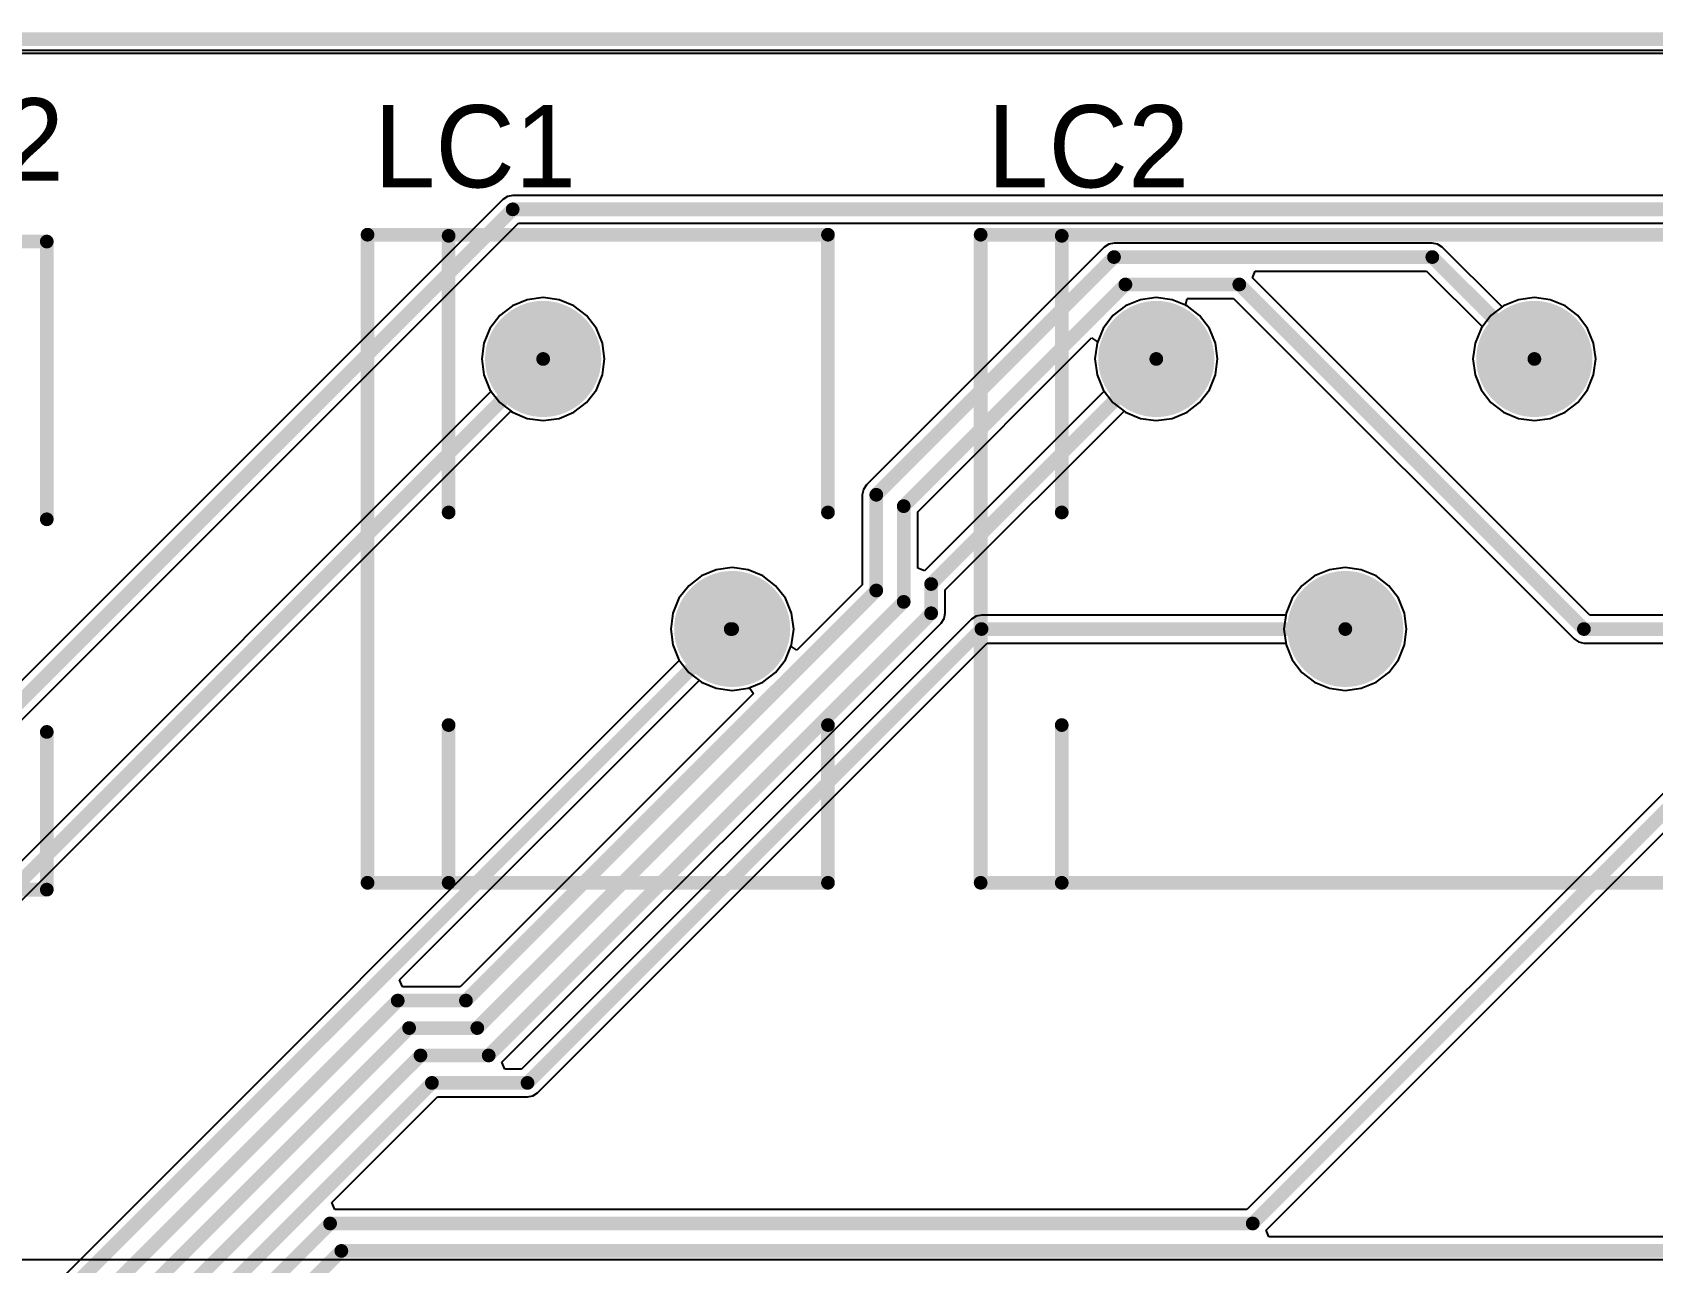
# Model space of a CAD drawing. Header units: millimetres. Extents: x 2.5 to 14.5, y 1.2 to 4.8.
# Drawn here: x 6.385 to 7.566, y 3.803 to 4.7 of the extents above; entities that cross this region are included whole.
import ezdxf

# ---------------------------------------------------------------- set-up
doc = ezdxf.new("R2010")
doc.units = ezdxf.units.MM
doc.header["$MEASUREMENT"] = 0
for name, color, linetype in [('BottomLayer', 5, 'Continuous'), ('BottomSolder', 6, 'Continuous'), ('ConnectLayer', 7, 'Continuous'), ('MultiLayer', 9, 'Continuous'), ('PadHoleLayer', 156, 'Continuous'), ('TopLayer', 1, 'Continuous'), ('TopOverlay', 2, 'Continuous'), ('TopSolder', 216, 'Continuous')]:
    doc.layers.add(name, color=color, linetype=linetype)

# ---------------------------------------------------------------- blocks, each defined once
blk = doc.blocks.new('2POS_GREEN_BOI_29')
at = {"layer": 'BottomLayer', "const_width": 0.0394}
for points in [[(-0.1097, -0.127, 1), (-0.0703, -0.127, 1)], [(-0.3065, -0.2648, 1), (-0.2672, -0.2648, 1)]]:
    blk.add_lwpolyline(points, format="xyb", close=True, dxfattribs=at)
at = {"layer": 'BottomSolder', "const_width": 0.0423}
for points in [[(-0.1112, -0.127, 1), (-0.0688, -0.127, 1)], [(-0.308, -0.2648, 1), (-0.2657, -0.2648, 1)]]:
    blk.add_lwpolyline(points, format="xyb", close=True, dxfattribs=at)
at = {"layer": 'MultiLayer', "const_width": 0.0394}
for points in [[(-0.1097, -0.127, 1), (-0.0703, -0.127, 1)], [(-0.3065, -0.2648, 1), (-0.2672, -0.2648, 1)]]:
    blk.add_lwpolyline(points, format="xyb", close=True, dxfattribs=at)
at = {"layer": 'PadHoleLayer', "const_width": 0.0197}
for points in [[(-0.0998, -0.127, 1), (-0.0802, -0.127, 1)], [(-0.2967, -0.2648, 1), (-0.277, -0.2648, 1)]]:
    blk.add_lwpolyline(points, format="xyb", close=True, dxfattribs=at)
at = {"layer": 'TopLayer', "const_width": 0.0394}
for points in [[(-0.1097, -0.127, 1), (-0.0703, -0.127, 1)], [(-0.3065, -0.2648, 1), (-0.2672, -0.2648, 1)]]:
    blk.add_lwpolyline(points, format="xyb", close=True, dxfattribs=at)
at = {"layer": 'TopOverlay', "const_width": 0.01}
for points in [[(-0.4719, 0.001), (0.0006, 0.001)], [(-0.4719, 0.001), (-0.4719, -0.3346)], [(-0.4719, 0.001), (-0.4719, -0.0581)], [(0.0006, 0.001), (0.0006, -0.3346)], [(-0.4719, -0.0581), (-0.3569, -0.0581)], [(-0.2019, -0.0581), (-0.0002, -0.0581)], [(-0.4719, -0.3346), (-0.3569, -0.3346)], [(-0.2019, -0.3346), (0.0006, -0.3346)]]:
    blk.add_lwpolyline(points, dxfattribs=at)
at = {"layer": 'TopOverlay', "const_width": 0.005}
for points in [[(-0.4744, 0.001, 1), (-0.4694, 0.001, 1)], [(-0.4744, 0.001, 1), (-0.4694, 0.001, 1)], [(-0.4744, 0.001, 1), (-0.4694, 0.001, 1)], [(-0.0019, 0.001, 1), (0.0031, 0.001, 1)], [(-0.0019, 0.001, 1), (0.0031, 0.001, 1)], [(-0.4744, -0.0581, 1), (-0.4694, -0.0581, 1)], [(-0.4744, -0.0581, 1), (-0.4694, -0.0581, 1)], [(-0.3594, -0.0581, 1), (-0.3544, -0.0581, 1)], [(-0.2044, -0.0581, 1), (-0.1994, -0.0581, 1)], [(-0.0027, -0.0581, 1), (0.0023, -0.0581, 1)], [(-0.4744, -0.3346, 1), (-0.4694, -0.3346, 1)], [(-0.4744, -0.3346, 1), (-0.4694, -0.3346, 1)], [(-0.3594, -0.3346, 1), (-0.3544, -0.3346, 1)], [(-0.2044, -0.3346, 1), (-0.1994, -0.3346, 1)], [(-0.0019, -0.3346, 1), (0.0031, -0.3346, 1)], [(-0.0019, -0.3346, 1), (0.0031, -0.3346, 1)]]:
    blk.add_lwpolyline(points, format="xyb", close=True, dxfattribs=at)
at = {"layer": 'TopSolder', "const_width": 0.0423}
for points in [[(-0.1112, -0.127, 1), (-0.0688, -0.127, 1)], [(-0.308, -0.2648, 1), (-0.2657, -0.2648, 1)]]:
    blk.add_lwpolyline(points, format="xyb", close=True, dxfattribs=at)
blk = doc.blocks.new('4P__C__C_________120')
at = {"layer": 'BottomLayer', "const_width": 0.0394}
for points in [[(-0.0197, 0, 1), (0.0197, 0, 1)], [(-0.2165, -0.1378, 1), (-0.1772, -0.1378, 1)], [(-0.0197, -0.2756, 1), (0.0197, -0.2756, 1)], [(-0.2165, -0.4134, 1), (-0.1772, -0.4134, 1)]]:
    blk.add_lwpolyline(points, format="xyb", close=True, dxfattribs=at)
at = {"layer": 'BottomSolder', "const_width": 0.0423}
for points in [[(-0.0212, 0, 1), (0.0212, 0, 1)], [(-0.218, -0.1378, 1), (-0.1757, -0.1378, 1)], [(-0.0212, -0.2756, 1), (0.0212, -0.2756, 1)], [(-0.218, -0.4134, 1), (-0.1757, -0.4134, 1)]]:
    blk.add_lwpolyline(points, format="xyb", close=True, dxfattribs=at)
at = {"layer": 'MultiLayer', "const_width": 0.0394}
for points in [[(-0.0197, 0, 1), (0.0197, 0, 1)], [(-0.2165, -0.1378, 1), (-0.1772, -0.1378, 1)], [(-0.0197, -0.2756, 1), (0.0197, -0.2756, 1)], [(-0.2165, -0.4134, 1), (-0.1772, -0.4134, 1)]]:
    blk.add_lwpolyline(points, format="xyb", close=True, dxfattribs=at)
at = {"layer": 'PadHoleLayer', "const_width": 0.0197}
for points in [[(-0.0098, 0, 1), (0.0098, 0, 1)], [(-0.2067, -0.1378, 1), (-0.187, -0.1378, 1)], [(-0.0098, -0.2756, 1), (0.0098, -0.2756, 1)], [(-0.2067, -0.4134, 1), (-0.187, -0.4134, 1)]]:
    blk.add_lwpolyline(points, format="xyb", close=True, dxfattribs=at)
at = {"layer": 'TopLayer', "const_width": 0.0394}
for points in [[(-0.0197, 0, 1), (0.0197, 0, 1)], [(-0.2165, -0.1378, 1), (-0.1772, -0.1378, 1)], [(-0.0197, -0.2756, 1), (0.0197, -0.2756, 1)], [(-0.2165, -0.4134, 1), (-0.1772, -0.4134, 1)]]:
    blk.add_lwpolyline(points, format="xyb", close=True, dxfattribs=at)
at = {"layer": 'TopOverlay', "const_width": 0.01}
for points in [[(-0.3819, 0.128), (-0.3819, 0.0689)], [(-0.3819, 0.128), (-0.3819, -0.4803)], [(-0.3819, 0.128), (0.0906, 0.128)], [(0.0906, 0.128), (0.0906, -0.4753)], [(-0.3819, 0.0689), (-0.2669, 0.0689)], [(-0.1119, 0.0689), (0.0898, 0.0689)], [(-0.3819, -0.4815), (-0.2669, -0.4815)], [(-0.1119, -0.4815), (0.0906, -0.4815)]]:
    blk.add_lwpolyline(points, dxfattribs=at)
at = {"layer": 'TopOverlay', "const_width": 0.005}
for points in [[(-0.3844, 0.128, 1), (-0.3794, 0.128, 1)], [(-0.3844, 0.128, 1), (-0.3794, 0.128, 1)], [(-0.3844, 0.128, 1), (-0.3794, 0.128, 1)], [(0.0881, 0.128, 1), (0.0931, 0.128, 1)], [(0.0881, 0.128, 1), (0.0931, 0.128, 1)], [(-0.3844, 0.0689, 1), (-0.3794, 0.0689, 1)], [(-0.3844, 0.0689, 1), (-0.3794, 0.0689, 1)], [(-0.2694, 0.0689, 1), (-0.2644, 0.0689, 1)], [(-0.1144, 0.0689, 1), (-0.1094, 0.0689, 1)], [(0.0873, 0.0689, 1), (0.0923, 0.0689, 1)], [(0.0881, -0.4753, 1), (0.0931, -0.4753, 1)], [(-0.3844, -0.4803, 1), (-0.3794, -0.4803, 1)], [(-0.3844, -0.4815, 1), (-0.3794, -0.4815, 1)], [(-0.2694, -0.4815, 1), (-0.2644, -0.4815, 1)], [(-0.1144, -0.4815, 1), (-0.1094, -0.4815, 1)], [(0.0881, -0.4815, 1), (0.0931, -0.4815, 1)]]:
    blk.add_lwpolyline(points, format="xyb", close=True, dxfattribs=at)
at = {"layer": 'TopSolder', "const_width": 0.0423}
for points in [[(-0.0212, 0, 1), (0.0212, 0, 1)], [(-0.218, -0.1378, 1), (-0.1757, -0.1378, 1)], [(-0.0212, -0.2756, 1), (0.0212, -0.2756, 1)], [(-0.218, -0.4134, 1), (-0.1757, -0.4134, 1)]]:
    blk.add_lwpolyline(points, format="xyb", close=True, dxfattribs=at)
blk = doc.blocks.new('2POS_GREEN_BOI_121')
at = {"layer": 'BottomLayer', "const_width": 0.0394}
for points in [[(-0.1097, -0.127, 1), (-0.0703, -0.127, 1)], [(-0.3065, -0.2648, 1), (-0.2672, -0.2648, 1)]]:
    blk.add_lwpolyline(points, format="xyb", close=True, dxfattribs=at)
at = {"layer": 'BottomSolder', "const_width": 0.0423}
for points in [[(-0.1112, -0.127, 1), (-0.0688, -0.127, 1)], [(-0.308, -0.2648, 1), (-0.2657, -0.2648, 1)]]:
    blk.add_lwpolyline(points, format="xyb", close=True, dxfattribs=at)
at = {"layer": 'MultiLayer', "const_width": 0.0394}
for points in [[(-0.1097, -0.127, 1), (-0.0703, -0.127, 1)], [(-0.3065, -0.2648, 1), (-0.2672, -0.2648, 1)]]:
    blk.add_lwpolyline(points, format="xyb", close=True, dxfattribs=at)
at = {"layer": 'PadHoleLayer', "const_width": 0.0197}
for points in [[(-0.0998, -0.127, 1), (-0.0802, -0.127, 1)], [(-0.2967, -0.2648, 1), (-0.277, -0.2648, 1)]]:
    blk.add_lwpolyline(points, format="xyb", close=True, dxfattribs=at)
at = {"layer": 'TopLayer', "const_width": 0.0394}
for points in [[(-0.1097, -0.127, 1), (-0.0703, -0.127, 1)], [(-0.3065, -0.2648, 1), (-0.2672, -0.2648, 1)]]:
    blk.add_lwpolyline(points, format="xyb", close=True, dxfattribs=at)
at = {"layer": 'TopOverlay', "const_width": 0.01}
for points in [[(-0.4719, 0.001), (-0.4719, -0.0581)], [(-0.4719, 0.001), (-0.4719, -0.3346)], [(-0.4719, 0.001), (0.0006, 0.001)], [(0.0006, 0.001), (0.0006, -0.3346)], [(-0.4719, -0.0581), (-0.3569, -0.0581)], [(-0.2019, -0.0581), (-0.0002, -0.0581)], [(-0.4719, -0.3346), (-0.3569, -0.3346)], [(-0.2019, -0.3346), (0.0006, -0.3346)]]:
    blk.add_lwpolyline(points, dxfattribs=at)
at = {"layer": 'TopOverlay', "const_width": 0.005}
for points in [[(-0.4744, 0.001, 1), (-0.4694, 0.001, 1)], [(-0.4744, 0.001, 1), (-0.4694, 0.001, 1)], [(-0.4744, 0.001, 1), (-0.4694, 0.001, 1)], [(-0.0019, 0.001, 1), (0.0031, 0.001, 1)], [(-0.0019, 0.001, 1), (0.0031, 0.001, 1)], [(-0.4744, -0.0581, 1), (-0.4694, -0.0581, 1)], [(-0.4744, -0.0581, 1), (-0.4694, -0.0581, 1)], [(-0.3594, -0.0581, 1), (-0.3544, -0.0581, 1)], [(-0.2044, -0.0581, 1), (-0.1994, -0.0581, 1)], [(-0.0027, -0.0581, 1), (0.0023, -0.0581, 1)], [(-0.4744, -0.3346, 1), (-0.4694, -0.3346, 1)], [(-0.4744, -0.3346, 1), (-0.4694, -0.3346, 1)], [(-0.3594, -0.3346, 1), (-0.3544, -0.3346, 1)], [(-0.2044, -0.3346, 1), (-0.1994, -0.3346, 1)], [(-0.0019, -0.3346, 1), (0.0031, -0.3346, 1)], [(-0.0019, -0.3346, 1), (0.0031, -0.3346, 1)]]:
    blk.add_lwpolyline(points, format="xyb", close=True, dxfattribs=at)
at = {"layer": 'TopSolder', "const_width": 0.0423}
for points in [[(-0.1112, -0.127, 1), (-0.0688, -0.127, 1)], [(-0.308, -0.2648, 1), (-0.2657, -0.2648, 1)]]:
    blk.add_lwpolyline(points, format="xyb", close=True, dxfattribs=at)

msp = doc.modelspace()

# ---------------------------------------------------------------- linework, layer by layer
at = {"layer": 'ConnectLayer'}
for p, q in [((2.473, 4.687), (14.457, 4.687)), ((2.4752, 4.6848), (14.4548, 4.6848)), ((6.7278, 4.5782), (5.9718, 3.8222)), ((6.7311, 4.5804), (6.7278, 4.5782)), ((6.735, 4.5812), (6.7311, 4.5804)), ((8.0712, 4.5812), (6.735, 4.5812)), ((5.9832, 3.8048), (6.7392, 4.5608)), ((6.7392, 4.5608), (8.0669, 4.5608)), ((7.1661, 4.5434), (6.9928, 4.3701)), ((7.1694, 4.5456), (7.1661, 4.5434)), ((7.1733, 4.5464), (7.1694, 4.5456)), ((7.4053, 4.5464), (7.1733, 4.5464)), ((7.4092, 4.5456), (7.4053, 4.5464)), ((7.4125, 4.5434), (7.4092, 4.5456)), ((7.4562, 4.4998), (7.4125, 4.5434)), ((7.2742, 4.521), (7.2763, 4.526)), ((7.2763, 4.526), (7.4011, 4.526)), ((7.4011, 4.526), (7.4418, 4.4853)), ((7.5201, 4.2752), (7.2742, 4.521)), ((6.7348, 4.5006), (6.7256, 4.4935)), ((6.7348, 4.5006), (6.7256, 4.4935)), ((6.7456, 4.5051), (6.7348, 4.5006)), ((6.7456, 4.5051), (6.7348, 4.5006)), ((6.7572, 4.5066), (6.7456, 4.5051)), ((6.7572, 4.5066), (6.7456, 4.5051)), ((6.7688, 4.5051), (6.7572, 4.5066)), ((6.7688, 4.5051), (6.7572, 4.5066)), ((6.7796, 4.5006), (6.7688, 4.5051)), ((6.7796, 4.5006), (6.7688, 4.5051)), ((6.7888, 4.4935), (6.7796, 4.5006)), ((6.7888, 4.4935), (6.7796, 4.5006)), ((7.1817, 4.5006), (7.1724, 4.4935)), ((7.1925, 4.5051), (7.1817, 4.5006)), ((7.2041, 4.5066), (7.1925, 4.5051)), ((7.2157, 4.5051), (7.2041, 4.5066)), ((7.2265, 4.5006), (7.2157, 4.5051)), ((7.2255, 4.501), (7.2265, 4.506)), ((7.2265, 4.5006), (7.2255, 4.501)), ((7.2265, 4.506), (7.2604, 4.506)), ((7.2357, 4.4935), (7.2265, 4.5006)), ((7.2357, 4.4935), (7.2265, 4.5006)), ((7.2604, 4.506), (7.5086, 4.2578)), ((7.4573, 4.5006), (7.448, 4.4935)), ((7.4573, 4.5006), (7.4562, 4.4998)), ((7.4681, 4.5051), (7.4573, 4.5006)), ((7.4681, 4.5051), (7.4573, 4.5006)), ((7.4797, 4.5066), (7.4681, 4.5051)), ((7.4797, 4.5066), (7.4681, 4.5051)), ((7.4913, 4.5051), (7.4797, 4.5066)), ((7.4913, 4.5051), (7.4797, 4.5066)), ((7.5021, 4.5006), (7.4913, 4.5051)), ((7.5021, 4.5006), (7.4913, 4.5051)), ((7.5113, 4.4935), (7.5021, 4.5006)), ((7.5113, 4.4935), (7.5021, 4.5006)), ((6.7256, 4.4935), (6.7184, 4.4842)), ((6.7256, 4.4935), (6.7184, 4.4842)), ((6.796, 4.4842), (6.7888, 4.4935)), ((6.796, 4.4842), (6.7888, 4.4935)), ((7.1724, 4.4935), (7.1653, 4.4842)), ((7.2429, 4.4842), (7.2357, 4.4935)), ((7.2429, 4.4842), (7.2357, 4.4935)), ((7.448, 4.4935), (7.4409, 4.4842)), ((7.5184, 4.4842), (7.5113, 4.4935)), ((7.5184, 4.4842), (7.5113, 4.4935)), ((6.7184, 4.4842), (6.714, 4.4734)), ((6.7184, 4.4842), (6.714, 4.4734)), ((6.8004, 4.4734), (6.796, 4.4842)), ((6.8004, 4.4734), (6.796, 4.4842)), ((7.0302, 4.3504), (7.157, 4.4773)), ((7.157, 4.4773), (7.1613, 4.4744)), ((7.1653, 4.4842), (7.1609, 4.4734)), ((7.2473, 4.4734), (7.2429, 4.4842)), ((7.2473, 4.4734), (7.2429, 4.4842)), ((7.4409, 4.4842), (7.4365, 4.4734)), ((7.4409, 4.4842), (7.4365, 4.4734)), ((7.4418, 4.4853), (7.4409, 4.4842)), ((7.5229, 4.4734), (7.5184, 4.4842)), ((7.5229, 4.4734), (7.5184, 4.4842)), ((6.714, 4.4734), (6.7125, 4.4619)), ((6.714, 4.4734), (6.7125, 4.4619)), ((6.802, 4.4619), (6.8004, 4.4734)), ((6.802, 4.4619), (6.8004, 4.4734)), ((7.1609, 4.4734), (7.1593, 4.4619)), ((7.1609, 4.4734), (7.1593, 4.4619)), ((7.1613, 4.4744), (7.1609, 4.4734)), ((7.2488, 4.4619), (7.2473, 4.4734)), ((7.2488, 4.4619), (7.2473, 4.4734)), ((7.4365, 4.4734), (7.4349, 4.4619)), ((7.4365, 4.4734), (7.4349, 4.4619)), ((7.5244, 4.4619), (7.5229, 4.4734)), ((7.5244, 4.4619), (7.5229, 4.4734)), ((6.7125, 4.4619), (6.714, 4.4503)), ((6.7125, 4.4619), (6.714, 4.4503)), ((6.8004, 4.4503), (6.802, 4.4619)), ((6.8004, 4.4503), (6.802, 4.4619)), ((7.1593, 4.4619), (7.1609, 4.4503)), ((7.1593, 4.4619), (7.1609, 4.4503)), ((7.2473, 4.4503), (7.2488, 4.4619)), ((7.2473, 4.4503), (7.2488, 4.4619)), ((7.4349, 4.4619), (7.4365, 4.4503)), ((7.4349, 4.4619), (7.4365, 4.4503)), ((7.5229, 4.4503), (7.5244, 4.4619)), ((7.5229, 4.4503), (7.5244, 4.4619)), ((6.714, 4.4503), (6.7184, 4.4395)), ((6.714, 4.4503), (6.7184, 4.4395)), ((6.796, 4.4395), (6.8004, 4.4503)), ((6.796, 4.4395), (6.8004, 4.4503)), ((7.1609, 4.4503), (7.1653, 4.4395)), ((7.1609, 4.4503), (7.1653, 4.4395)), ((7.2429, 4.4395), (7.2473, 4.4503)), ((7.2429, 4.4395), (7.2473, 4.4503)), ((7.4365, 4.4503), (7.4409, 4.4395)), ((7.4365, 4.4503), (7.4409, 4.4395)), ((7.5184, 4.4395), (7.5229, 4.4503)), ((7.5184, 4.4395), (7.5229, 4.4503)), ((6.7193, 4.4384), (6.0561, 3.7752)), ((6.7184, 4.4395), (6.7256, 4.4302)), ((6.7184, 4.4395), (6.7193, 4.4384)), ((6.7256, 4.4302), (6.7348, 4.4231)), ((6.7796, 4.4231), (6.7888, 4.4302)), ((6.7796, 4.4231), (6.7888, 4.4302)), ((6.7888, 4.4302), (6.796, 4.4395)), ((6.7888, 4.4302), (6.796, 4.4395)), ((7.1662, 4.4384), (7.0352, 4.3074)), ((7.1653, 4.4395), (7.1724, 4.4302)), ((7.1653, 4.4395), (7.1662, 4.4384)), ((7.1724, 4.4302), (7.1817, 4.4231)), ((7.2265, 4.4231), (7.2357, 4.4302)), ((7.2265, 4.4231), (7.2357, 4.4302)), ((7.2357, 4.4302), (7.2429, 4.4395)), ((7.2357, 4.4302), (7.2429, 4.4395)), ((7.8668, 4.4384), (7.2702, 3.8418)), ((7.4409, 4.4395), (7.448, 4.4302)), ((7.4409, 4.4395), (7.448, 4.4302)), ((7.448, 4.4302), (7.4573, 4.4231)), ((7.448, 4.4302), (7.4573, 4.4231)), ((7.5021, 4.4231), (7.5113, 4.4302)), ((7.5021, 4.4231), (7.5113, 4.4302)), ((7.5113, 4.4302), (7.5184, 4.4395)), ((7.5113, 4.4302), (7.5184, 4.4395)), ((6.0676, 3.7578), (6.7337, 4.4239)), ((6.7337, 4.4239), (6.7348, 4.4231)), ((6.7348, 4.4231), (6.7456, 4.4186)), ((6.7348, 4.4231), (6.7456, 4.4186)), ((6.7456, 4.4186), (6.7572, 4.4171)), ((6.7456, 4.4186), (6.7572, 4.4171)), ((6.7572, 4.4171), (6.7688, 4.4186)), ((6.7572, 4.4171), (6.7688, 4.4186)), ((6.7688, 4.4186), (6.7796, 4.4231)), ((6.7688, 4.4186), (6.7796, 4.4231)), ((7.0502, 4.2935), (7.1806, 4.4239)), ((7.1806, 4.4239), (7.1817, 4.4231)), ((7.1817, 4.4231), (7.1925, 4.4186)), ((7.1817, 4.4231), (7.1925, 4.4186)), ((7.1925, 4.4186), (7.2041, 4.4171)), ((7.1925, 4.4186), (7.2041, 4.4171)), ((7.2041, 4.4171), (7.2157, 4.4186)), ((7.2041, 4.4171), (7.2157, 4.4186)), ((7.2157, 4.4186), (7.2265, 4.4231)), ((7.2157, 4.4186), (7.2265, 4.4231)), ((7.2841, 3.8268), (7.8812, 4.4239)), ((7.4573, 4.4231), (7.4681, 4.4186)), ((7.4573, 4.4231), (7.4681, 4.4186)), ((7.4681, 4.4186), (7.4797, 4.4171)), ((7.4681, 4.4186), (7.4797, 4.4171)), ((7.4797, 4.4171), (7.4913, 4.4186)), ((7.4797, 4.4171), (7.4913, 4.4186)), ((7.4913, 4.4186), (7.5021, 4.4231)), ((7.4913, 4.4186), (7.5021, 4.4231)), ((6.9928, 4.3701), (6.9906, 4.3668)), ((6.9928, 4.3701), (6.9928, 4.3701)), ((6.9906, 4.3668), (6.9898, 4.3629)), ((6.9898, 4.3629), (6.9898, 4.2973)), ((7.0302, 4.3094), (7.0302, 4.3504)), ((6.8726, 4.3038), (6.8634, 4.2966)), ((6.8726, 4.3038), (6.8634, 4.2966)), ((6.8834, 4.3082), (6.8726, 4.3038)), ((6.8834, 4.3082), (6.8726, 4.3038)), ((6.895, 4.3098), (6.8834, 4.3082)), ((6.895, 4.3098), (6.8834, 4.3082)), ((6.9066, 4.3082), (6.895, 4.3098)), ((6.9066, 4.3082), (6.895, 4.3098)), ((6.9174, 4.3038), (6.9066, 4.3082)), ((6.9174, 4.3038), (6.9066, 4.3082)), ((6.9266, 4.2966), (6.9174, 4.3038)), ((6.9266, 4.2966), (6.9174, 4.3038)), ((7.0352, 4.3074), (7.0302, 4.3094)), ((7.3195, 4.3038), (7.3102, 4.2966)), ((7.3195, 4.3038), (7.3102, 4.2966)), ((7.3303, 4.3082), (7.3195, 4.3038)), ((7.3303, 4.3082), (7.3195, 4.3038)), ((7.3419, 4.3098), (7.3303, 4.3082)), ((7.3419, 4.3098), (7.3303, 4.3082)), ((7.3535, 4.3082), (7.3419, 4.3098)), ((7.3535, 4.3082), (7.3419, 4.3098)), ((7.3643, 4.3038), (7.3535, 4.3082)), ((7.3643, 4.3038), (7.3535, 4.3082)), ((7.3735, 4.2966), (7.3643, 4.3038)), ((7.3735, 4.2966), (7.3643, 4.3038)), ((6.8562, 4.2874), (6.8518, 4.2766)), ((6.8562, 4.2874), (6.8518, 4.2766)), ((6.8634, 4.2966), (6.8562, 4.2874)), ((6.8634, 4.2966), (6.8562, 4.2874)), ((6.9338, 4.2874), (6.9266, 4.2966)), ((6.9338, 4.2874), (6.9266, 4.2966)), ((6.9382, 4.2766), (6.9338, 4.2874)), ((6.9382, 4.2766), (6.9338, 4.2874)), ((6.9898, 4.2973), (6.9421, 4.2496)), ((7.0502, 4.2765), (7.0502, 4.2935)), ((7.3031, 4.2874), (7.2987, 4.2766)), ((7.3031, 4.2874), (7.2987, 4.2766)), ((7.3102, 4.2966), (7.3031, 4.2874)), ((7.3102, 4.2966), (7.3031, 4.2874)), ((7.3806, 4.2874), (7.3735, 4.2966)), ((7.3806, 4.2874), (7.3735, 4.2966)), ((7.3851, 4.2766), (7.3806, 4.2874)), ((7.3851, 4.2766), (7.3806, 4.2874)), ((6.8518, 4.2766), (6.8502, 4.265)), ((6.8518, 4.2766), (6.8502, 4.265)), ((6.9398, 4.265), (6.9382, 4.2766)), ((6.9398, 4.265), (6.9382, 4.2766)), ((7.0494, 4.2726), (7.0502, 4.2765)), ((7.0767, 4.2752), (7.0728, 4.2744)), ((7.2985, 4.2752), (7.0767, 4.2752)), ((7.2987, 4.2766), (7.2971, 4.265)), ((7.2987, 4.2766), (7.2985, 4.2752)), ((7.3866, 4.265), (7.3851, 4.2766)), ((7.3866, 4.265), (7.3851, 4.2766)), ((7.5741, 4.2752), (7.5201, 4.2752)), ((6.7271, 3.9492), (7.0472, 4.2693)), ((7.0695, 4.2722), (6.7415, 3.9442)), ((6.8502, 4.265), (6.8518, 4.2534)), ((6.8502, 4.265), (6.8518, 4.2534)), ((6.9382, 4.2534), (6.9398, 4.265)), ((6.9382, 4.2534), (6.9398, 4.265)), ((7.0472, 4.2693), (7.0494, 4.2726)), ((7.0728, 4.2744), (7.0695, 4.2722)), ((7.2971, 4.265), (7.2987, 4.2534)), ((7.3851, 4.2534), (7.3866, 4.265)), ((7.3851, 4.2534), (7.3866, 4.265)), ((6.753, 3.9268), (7.0809, 4.2548)), ((6.8518, 4.2534), (6.8562, 4.2426)), ((6.8518, 4.2534), (6.8562, 4.2426)), ((6.9338, 4.2426), (6.9382, 4.2534)), ((6.9378, 4.2524), (6.9382, 4.2534)), ((6.9421, 4.2496), (6.9378, 4.2524)), ((7.0809, 4.2548), (7.2985, 4.2548)), ((7.2985, 4.2548), (7.2987, 4.2534)), ((7.2987, 4.2534), (7.3031, 4.2426)), ((7.2987, 4.2534), (7.3031, 4.2426)), ((7.3806, 4.2426), (7.3851, 4.2534)), ((7.3806, 4.2426), (7.3851, 4.2534)), ((7.5086, 4.2578), (7.5119, 4.2556)), ((7.5119, 4.2556), (7.5158, 4.2548)), ((7.5158, 4.2548), (7.5741, 4.2548)), ((6.8566, 4.2422), (6.3597, 3.7452)), ((6.8562, 4.2426), (6.8634, 4.2334)), ((6.8562, 4.2426), (6.8566, 4.2422)), ((6.9266, 4.2334), (6.9338, 4.2426)), ((7.3031, 4.2426), (7.3102, 4.2334)), ((7.3031, 4.2426), (7.3102, 4.2334)), ((7.3735, 4.2334), (7.3806, 4.2426)), ((7.3735, 4.2334), (7.3806, 4.2426)), ((6.8634, 4.2334), (6.8726, 4.2262)), ((6.9174, 4.2262), (6.9266, 4.2334)), ((7.3102, 4.2334), (7.3195, 4.2262)), ((7.3102, 4.2334), (7.3195, 4.2262)), ((7.3643, 4.2262), (7.3735, 4.2334)), ((7.3643, 4.2262), (7.3735, 4.2334)), ((6.6525, 4.0092), (6.8709, 4.2276)), ((6.9104, 4.2179), (6.6967, 4.0042)), ((6.8709, 4.2276), (6.8726, 4.2262)), ((6.8726, 4.2262), (6.8834, 4.2218)), ((6.8726, 4.2262), (6.8834, 4.2218)), ((6.8834, 4.2218), (6.895, 4.2202)), ((6.8834, 4.2218), (6.895, 4.2202)), ((6.895, 4.2202), (6.9066, 4.2218)), ((6.895, 4.2202), (6.9066, 4.2218)), ((6.9066, 4.2218), (6.9174, 4.2262)), ((6.9066, 4.2218), (6.9076, 4.2222)), ((6.9076, 4.2222), (6.9104, 4.2179)), ((7.3195, 4.2262), (7.3303, 4.2218)), ((7.3195, 4.2262), (7.3303, 4.2218)), ((7.3303, 4.2218), (7.3419, 4.2202)), ((7.3303, 4.2218), (7.3419, 4.2202)), ((7.3419, 4.2202), (7.3535, 4.2218)), ((7.3419, 4.2202), (7.3535, 4.2218)), ((7.3535, 4.2218), (7.3643, 4.2262)), ((7.3535, 4.2218), (7.3643, 4.2262)), ((6.6546, 4.0042), (6.6525, 4.0092)), ((6.6967, 4.0042), (6.6546, 4.0042)), ((6.7292, 3.9442), (6.7271, 3.9492)), ((6.7415, 3.9442), (6.7292, 3.9442)), ((6.6032, 3.8468), (6.6803, 3.9239)), ((6.6803, 3.9239), (6.7458, 3.9239)), ((6.7458, 3.9239), (6.7497, 3.9246)), ((6.7497, 3.9246), (6.753, 3.9268)), ((6.6053, 3.8418), (6.6032, 3.8468)), ((7.2702, 3.8418), (6.6053, 3.8418)), ((7.2861, 3.8218), (7.2841, 3.8268)), ((7.5849, 3.8218), (7.2861, 3.8218)), ((8.1975, 3.8052), (5.2242, 3.8052))]:
    msp.add_line(p, q, dxfattribs=at)
at = {"layer": 'TopLayer', "const_width": 0.01}
for points in [[(2.465, 4.695), (14.465, 4.695)], [(5.976, 3.812), (6.735, 4.571)], [(6.735, 4.571), (8.0712, 4.571)], [(7, 4.3629), (7.1733, 4.5362)], [(7.1733, 4.5362), (7.4053, 4.5362)], [(7.4053, 4.5362), (7.4797, 4.4619)], [(7.02, 4.3546), (7.1816, 4.5162)], [(7.1816, 4.5162), (7.2646, 4.5162)], [(7.2646, 4.5162), (7.5158, 4.265)], [(6.0604, 3.765), (6.7572, 4.4619)], [(7.04, 4.2978), (7.2041, 4.4619)], [(7.2744, 3.8316), (7.9047, 4.4619)], [(7, 4.2931), (7, 4.3629)], [(7.02, 4.2848), (7.02, 4.3546)], [(7.04, 4.2765), (7.04, 4.2978)], [(6.7009, 3.9941), (7, 4.2931)], [(6.7092, 3.9741), (7.02, 4.2848)], [(6.7175, 3.9541), (7.04, 4.2765)], [(6.3639, 3.735), (6.8939, 4.265)], [(6.7458, 3.9341), (7.0767, 4.265)], [(6.8939, 4.265), (6.895, 4.265)], [(7.0767, 4.265), (7.3419, 4.265)], [(7.5158, 4.265), (7.6175, 4.265)], [(6.3608, 3.7036), (6.6512, 3.9941)], [(6.6512, 3.9941), (6.7009, 3.9941)], [(6.3691, 3.6836), (6.6595, 3.9741)], [(6.6595, 3.9741), (6.7092, 3.9741)], [(6.37, 3.6563), (6.6678, 3.9541)], [(6.6678, 3.9541), (6.7175, 3.9541)], [(6.39, 3.648), (6.6761, 3.9341)], [(6.6761, 3.9341), (6.7458, 3.9341)], [(6.41, 3.6397), (6.6019, 3.8316)], [(6.6019, 3.8316), (7.2744, 3.8316)], [(6.43, 3.6314), (6.6101, 3.8116)], [(6.6101, 3.8116), (7.5891, 3.8116)]]:
    msp.add_lwpolyline(points, dxfattribs=at)
at = {"layer": 'TopLayer', "const_width": 0.005}
for points in [[(6.7325, 4.571, 1), (6.7375, 4.571, 1)], [(6.7325, 4.571, 1), (6.7375, 4.571, 1)], [(7.1708, 4.5362, 1), (7.1758, 4.5362, 1)], [(7.1708, 4.5362, 1), (7.1758, 4.5362, 1)], [(7.4028, 4.5362, 1), (7.4078, 4.5362, 1)], [(7.4028, 4.5362, 1), (7.4078, 4.5362, 1)], [(7.1791, 4.5162, 1), (7.1841, 4.5162, 1)], [(7.1791, 4.5162, 1), (7.1841, 4.5162, 1)], [(7.2621, 4.5162, 1), (7.2671, 4.5162, 1)], [(7.2621, 4.5162, 1), (7.2671, 4.5162, 1)], [(6.7547, 4.4619, 1), (6.7597, 4.4619, 1)], [(7.2016, 4.4619, 1), (7.2066, 4.4619, 1)], [(7.4772, 4.4619, 1), (7.4822, 4.4619, 1)], [(6.9975, 4.3629, 1), (7.0025, 4.3629, 1)], [(6.9975, 4.3629, 1), (7.0025, 4.3629, 1)], [(7.0175, 4.3546, 1), (7.0225, 4.3546, 1)], [(7.0175, 4.3546, 1), (7.0225, 4.3546, 1)], [(7.0375, 4.2978, 1), (7.0425, 4.2978, 1)], [(7.0375, 4.2978, 1), (7.0425, 4.2978, 1)], [(6.9975, 4.2931, 1), (7.0025, 4.2931, 1)], [(6.9975, 4.2931, 1), (7.0025, 4.2931, 1)], [(7.0175, 4.2848, 1), (7.0225, 4.2848, 1)], [(7.0175, 4.2848, 1), (7.0225, 4.2848, 1)], [(7.0375, 4.2765, 1), (7.0425, 4.2765, 1)], [(7.0375, 4.2765, 1), (7.0425, 4.2765, 1)], [(6.8914, 4.265, 1), (6.8964, 4.265, 1)], [(6.8914, 4.265, 1), (6.8964, 4.265, 1)], [(6.8925, 4.265, 1), (6.8975, 4.265, 1)], [(7.0742, 4.265, 1), (7.0792, 4.265, 1)], [(7.0742, 4.265, 1), (7.0792, 4.265, 1)], [(7.3394, 4.265, 1), (7.3444, 4.265, 1)], [(7.5133, 4.265, 1), (7.5183, 4.265, 1)], [(7.5133, 4.265, 1), (7.5183, 4.265, 1)], [(6.6487, 3.9941, 1), (6.6537, 3.9941, 1)], [(6.6487, 3.9941, 1), (6.6537, 3.9941, 1)], [(6.6984, 3.9941, 1), (6.7034, 3.9941, 1)], [(6.6984, 3.9941, 1), (6.7034, 3.9941, 1)], [(6.657, 3.9741, 1), (6.662, 3.9741, 1)], [(6.657, 3.9741, 1), (6.662, 3.9741, 1)], [(6.7067, 3.9741, 1), (6.7117, 3.9741, 1)], [(6.7067, 3.9741, 1), (6.7117, 3.9741, 1)], [(6.6653, 3.9541, 1), (6.6703, 3.9541, 1)], [(6.6653, 3.9541, 1), (6.6703, 3.9541, 1)], [(6.715, 3.9541, 1), (6.72, 3.9541, 1)], [(6.715, 3.9541, 1), (6.72, 3.9541, 1)], [(6.6736, 3.9341, 1), (6.6786, 3.9341, 1)], [(6.6736, 3.9341, 1), (6.6786, 3.9341, 1)], [(6.7433, 3.9341, 1), (6.7483, 3.9341, 1)], [(6.7433, 3.9341, 1), (6.7483, 3.9341, 1)], [(6.5994, 3.8316, 1), (6.6044, 3.8316, 1)], [(6.5994, 3.8316, 1), (6.6044, 3.8316, 1)], [(7.2719, 3.8316, 1), (7.2769, 3.8316, 1)], [(7.2719, 3.8316, 1), (7.2769, 3.8316, 1)], [(6.6076, 3.8116, 1), (6.6126, 3.8116, 1)], [(6.6076, 3.8116, 1), (6.6126, 3.8116, 1)]]:
    msp.add_lwpolyline(points, format="xyb", close=True, dxfattribs=at)

# ---------------------------------------------------------------- block references
at = {"rotation": 90}
for name, p in [('2POS_GREEN_BOI_29', (6.0608, 4.5469)), ('2POS_GREEN_BOI_121', (6.6302, 4.5519)), ('4P__C__C_________120', (7.2041, 4.4619))]:
    msp.add_blockref(name, p, dxfattribs=at)

# ---------------------------------------------------------------- texts
at = {"layer": 'TopOverlay'}
for s, p in [('Drivers_2', (6.0646, 4.592)), ('LC1', (6.634, 4.587)), ('LC2', (7.0809, 4.587))]:
    msp.add_text(s, height=0.06, dxfattribs=at).set_placement(p)

doc.saveas('drawing.dxf')
